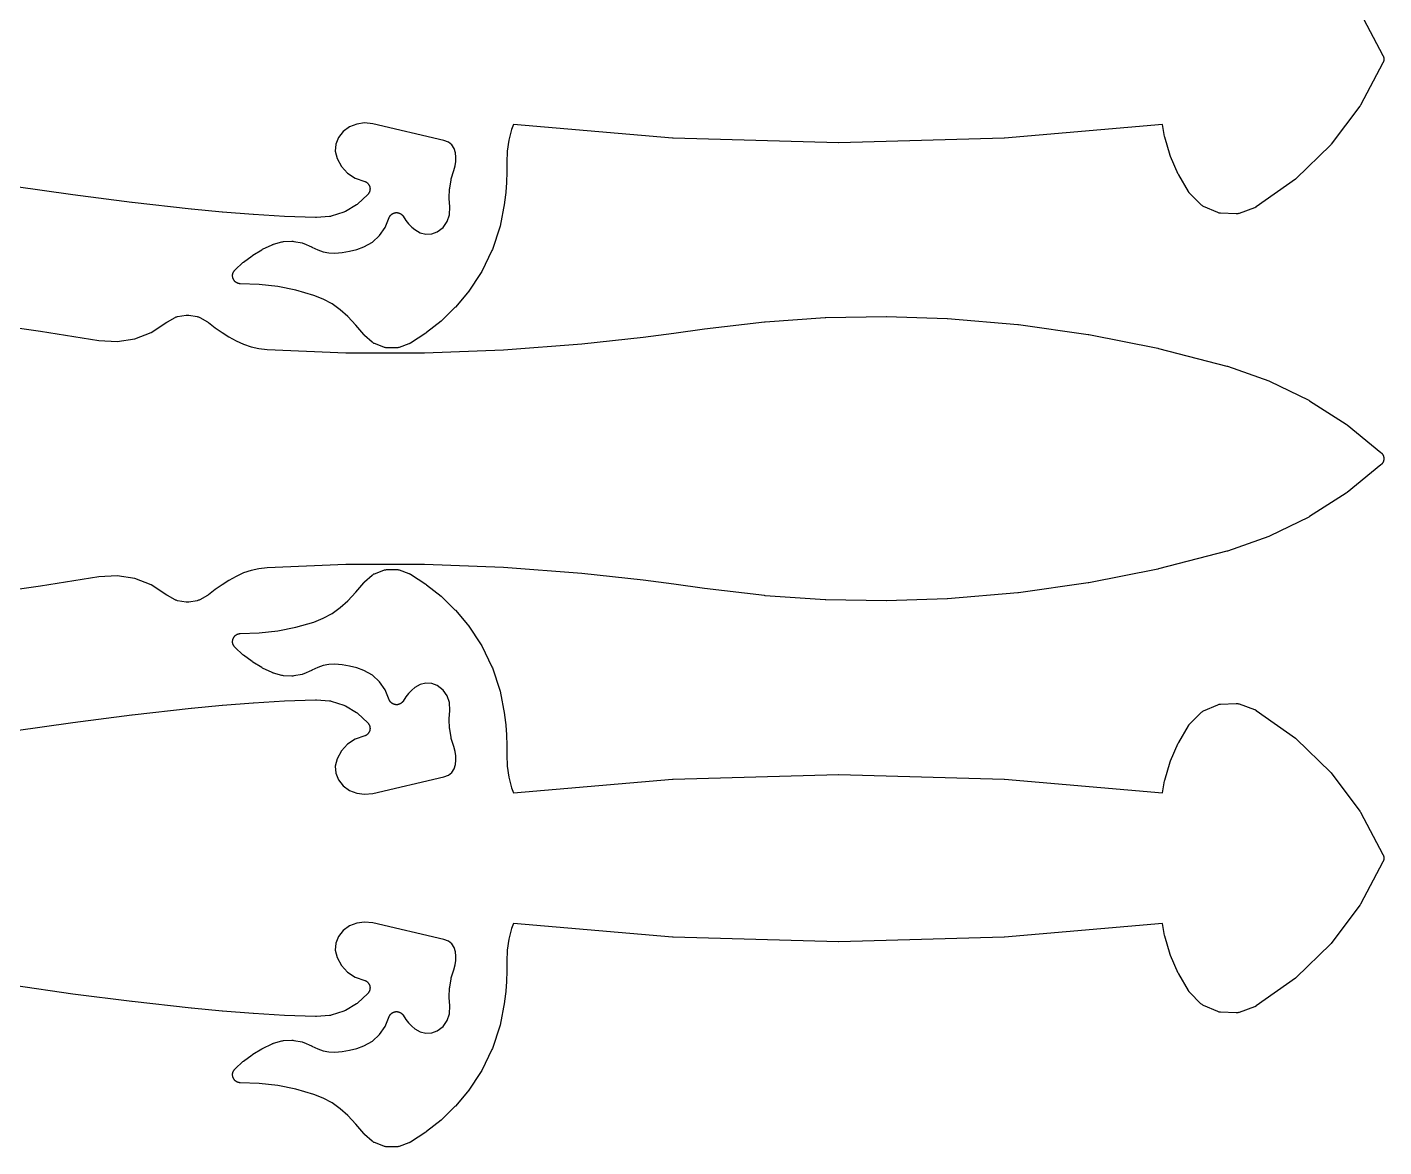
# Model space of a CAD drawing. Header units: metres. Extents: x 0 to 3000, y 0 to 1240.
# Drawn here: x 1019 to 1358.7, y 679.4 to 959.7 of the extents above; entities that cross this region are included whole.
import ezdxf

# ---------------------------------------------------------------- set-up
doc = ezdxf.new("R2010")
doc.units = ezdxf.units.M

msp = doc.modelspace()

# ---------------------------------------------------------------- linework, layer by layer
at = {"color": 1}
for points in [[(1352.84, 963.18), (1358.46, 952.6), (1358.5, 952.51), (1358.54, 952.43), (1358.54, 952.42), (1358.54, 952.42), (1358.58, 952.33), (1358.61, 952.25), (1358.61, 952.24), (1358.61, 952.23), (1358.63, 952.14), (1358.66, 952.06), (1358.66, 952.05), (1358.66, 952.04), (1358.67, 951.95), (1358.68, 951.86), (1358.69, 951.86), (1358.69, 951.85), (1358.69, 951.76), (1358.7, 951.66), (1358.69, 951.66), (1358.7, 951.65), (1358.69, 951.56), (1358.69, 951.47), (1358.69, 951.46), (1358.68, 951.46), (1358.67, 951.37), (1358.66, 951.27), (1358.66, 951.27), (1358.66, 951.26), (1358.63, 951.17), (1358.61, 951.08), (1358.61, 951.08), (1358.61, 951.07), (1358.58, 950.99), (1358.54, 950.9), (1358.54, 950.89), (1358.54, 950.89), (1358.5, 950.81), (1358.46, 950.72), (1352.84, 940.14), (1352.76, 940), (1352.67, 939.87), (1345.52, 930.34), (1345.42, 930.22), (1345.32, 930.11), (1336.78, 921.8), (1336.66, 921.7), (1336.54, 921.6), (1326.76, 914.68), (1326.69, 914.64), (1326.63, 914.59), (1326.61, 914.58), (1326.59, 914.57), (1326.52, 914.54), (1326.46, 914.5), (1326.44, 914.49), (1326.42, 914.48), (1326.35, 914.45), (1326.28, 914.43), (1322.48, 913.06), (1322.3, 913.01), (1322.11, 912.97), (1321.92, 912.95), (1321.73, 912.95), (1317.83, 913.09), (1317.65, 913.11), (1317.46, 913.14), (1317.28, 913.19), (1317.11, 913.25), (1313.53, 914.81), (1313.36, 914.89), (1313.2, 915), (1313.04, 915.11), (1312.9, 915.24), (1310.07, 918.11), (1310.03, 918.15), (1310, 918.19), (1309.97, 918.23), (1309.94, 918.26), (1309.91, 918.3), (1309.87, 918.34), (1309.85, 918.38), (1309.82, 918.42), (1309.8, 918.46), (1309.77, 918.51), (1307.34, 922.68), (1307.23, 922.88), (1305.31, 927.29), (1305.23, 927.51), (1303.83, 932.1), (1303.77, 932.33), (1303.24, 935.28), (1263.76, 931.91), (1263.65, 931.9), (1222.26, 930.73), (1222.15, 930.73), (1180.76, 931.9), (1180.64, 931.91), (1140.84, 935.31), (1140.34, 934.03), (1139.63, 931.37), (1139.22, 928.65), (1139.11, 925.82), (1139.11, 923.41), (1139.11, 923.34), (1139.03, 920.89), (1139.02, 920.82), (1138.85, 918.37), (1138.85, 918.3), (1138.59, 915.86), (1138.58, 915.78), (1138.57, 915.7), (1137.45, 909.88), (1137.39, 909.62), (1135.52, 904.03), (1135.42, 903.79), (1132.84, 898.49), (1132.71, 898.26), (1129.43, 893.33), (1129.42, 893.32), (1129.41, 893.3), (1129.36, 893.24), (1129.31, 893.17), (1129.3, 893.16), (1129.29, 893.15), (1126.29, 889.6), (1126.15, 889.46), (1122.83, 886.23), (1122.68, 886.1), (1119.05, 883.21), (1118.89, 883.1), (1114.99, 880.57), (1114.96, 880.56), (1114.93, 880.54), (1114.88, 880.51), (1114.82, 880.48), (1114.79, 880.46), (1114.76, 880.44), (1114.7, 880.42), (1114.64, 880.39), (1114.61, 880.38), (1114.58, 880.37), (1112.19, 879.51), (1112.02, 879.46), (1111.85, 879.42), (1111.67, 879.4), (1111.49, 879.4), (1109.03, 879.43), (1108.85, 879.44), (1108.68, 879.47), (1108.51, 879.51), (1108.34, 879.57), (1106.04, 880.45), (1105.88, 880.52), (1105.72, 880.61), (1105.57, 880.71), (1105.43, 880.82), (1103.54, 882.5), (1103.49, 882.55), (1103.44, 882.6), (1103.42, 882.62), (1103.4, 882.64), (1103.35, 882.69), (1103.31, 882.74), (1102.35, 883.93), (1101.37, 885.07), (1100.37, 886.18), (1099.36, 887.23), (1097.45, 888.95), (1095.39, 890.41), (1093.18, 891.61), (1090.81, 892.54), (1086.34, 893.82), (1081.77, 894.73), (1077.14, 895.27), (1072.4, 895.45), (1072.4, 895.45), (1072.39, 895.45), (1072.3, 895.45), (1072.2, 895.46), (1072.2, 895.46), (1072.2, 895.46), (1072.1, 895.48), (1072.01, 895.5), (1072.01, 895.5), (1072, 895.5), (1071.91, 895.53), (1071.82, 895.55), (1071.82, 895.55), (1071.82, 895.55), (1071.73, 895.59), (1071.64, 895.63), (1071.64, 895.63), (1071.63, 895.63), (1071.55, 895.67), (1071.46, 895.72), (1071.46, 895.72), (1071.46, 895.72), (1071.38, 895.77), (1071.3, 895.82), (1071.3, 895.82), (1071.3, 895.83), (1071.22, 895.89), (1071.15, 895.95), (1071.14, 895.95), (1071.14, 895.95), (1071.07, 896.02), (1071.01, 896.08), (1071, 896.08), (1071, 896.09), (1070.94, 896.16), (1070.88, 896.23), (1070.88, 896.23), (1070.88, 896.24), (1070.82, 896.32), (1070.77, 896.39), (1070.77, 896.4), (1070.77, 896.4), (1070.72, 896.48), (1070.67, 896.57), (1070.67, 896.57), (1070.67, 896.57), (1070.63, 896.66), (1070.6, 896.75), (1070.6, 896.75), (1070.59, 896.75), (1070.57, 896.84), (1070.54, 896.93), (1070.54, 896.94), (1070.54, 896.94), (1070.52, 897.03), (1070.5, 897.13), (1070.5, 897.13), (1070.5, 897.13), (1070.49, 897.23), (1070.47, 897.32), (1070.47, 897.32), (1070.47, 897.33), (1070.47, 897.42), (1070.47, 897.52), (1070.47, 897.52), (1070.47, 897.52), (1070.48, 897.62), (1070.49, 897.71), (1070.49, 897.71), (1070.49, 897.72), (1070.51, 897.81), (1070.52, 897.91), (1070.53, 897.91), (1070.53, 897.91), (1070.55, 898), (1070.58, 898.09), (1070.58, 898.1), (1070.58, 898.1), (1070.62, 898.19), (1070.65, 898.28), (1070.65, 898.28), (1070.65, 898.28), (1070.7, 898.37), (1070.74, 898.45), (1070.74, 898.45), (1070.74, 898.46), (1070.8, 898.53), (1070.85, 898.61), (1070.85, 898.62), (1070.85, 898.62), (1070.91, 898.69), (1070.97, 898.77), (1070.97, 898.77), (1070.98, 898.77), (1071.04, 898.84), (1071.11, 898.91), (1071.11, 898.91), (1071.11, 898.91), (1073.08, 900.73), (1073.24, 900.86), (1075.37, 902.47), (1075.54, 902.58), (1077.82, 903.97), (1078, 904.06), (1080.42, 905.22), (1080.49, 905.24), (1080.55, 905.27), (1080.58, 905.28), (1080.6, 905.29), (1080.67, 905.31), (1080.74, 905.33), (1082.79, 905.92), (1083.01, 905.97), (1083.24, 905.99), (1085.35, 906.09), (1085.58, 906.08), (1085.81, 906.05), (1087.88, 905.67), (1088.1, 905.61), (1088.32, 905.53), (1090.27, 904.67), (1090.31, 904.65), (1090.35, 904.63), (1091.78, 903.92), (1093.15, 903.46), (1094.57, 903.19), (1096.05, 903.12), (1097.91, 903.25), (1099.77, 903.56), (1101.59, 904.04), (1103.3, 904.66), (1105.5, 905.89), (1107.29, 907.52), (1108.67, 909.5), (1109.66, 911.99), (1109.67, 912.02), (1109.68, 912.04), (1109.71, 912.1), (1109.74, 912.17), (1109.76, 912.19), (1109.77, 912.22), (1109.81, 912.28), (1109.84, 912.34), (1109.86, 912.36), (1109.87, 912.39), (1109.92, 912.44), (1109.96, 912.5), (1109.98, 912.52), (1109.99, 912.54), (1110.04, 912.59), (1110.09, 912.64), (1110.11, 912.66), (1110.13, 912.68), (1110.18, 912.73), (1110.23, 912.78), (1110.25, 912.79), (1110.27, 912.81), (1110.33, 912.85), (1110.39, 912.9), (1110.41, 912.91), (1110.43, 912.93), (1110.49, 912.96), (1110.55, 913), (1110.58, 913.01), (1110.6, 913.03), (1110.67, 913.05), (1110.73, 913.09), (1110.76, 913.1), (1110.78, 913.11), (1110.85, 913.13), (1110.91, 913.15), (1110.94, 913.16), (1110.97, 913.17), (1111.04, 913.19), (1111.1, 913.2), (1111.13, 913.21), (1111.16, 913.21), (1111.23, 913.22), (1111.3, 913.23), (1111.33, 913.24), (1111.35, 913.24), (1111.42, 913.24), (1111.49, 913.25), (1111.52, 913.25), (1111.55, 913.25), (1111.62, 913.24), (1111.69, 913.24), (1111.72, 913.24), (1111.75, 913.23), (1111.81, 913.22), (1111.88, 913.21), (1111.91, 913.21), (1111.94, 913.2), (1112.01, 913.18), (1112.07, 913.17), (1112.1, 913.16), (1112.13, 913.15), (1112.19, 913.13), (1112.26, 913.1), (1112.29, 913.09), (1112.31, 913.08), (1112.38, 913.05), (1112.44, 913.02), (1112.46, 913.01), (1112.49, 913), (1112.55, 912.96), (1112.61, 912.92), (1112.63, 912.91), (1112.66, 912.89), (1112.71, 912.85), (1112.77, 912.81), (1112.79, 912.79), (1112.81, 912.77), (1112.86, 912.72), (1112.91, 912.68), (1112.93, 912.66), (1112.95, 912.64), (1113, 912.59), (1113.05, 912.54), (1113.07, 912.51), (1113.08, 912.49), (1113.12, 912.43), (1113.17, 912.38), (1113.18, 912.35), (1113.2, 912.33), (1113.86, 911.31), (1114.55, 910.44), (1115.32, 909.64), (1116.1, 908.98), (1117.48, 908.21), (1118.89, 907.88), (1120.34, 907.97), (1121.73, 908.47), (1123.18, 909.56), (1124.22, 911), (1124.79, 912.67), (1124.84, 914.69), (1124.7, 916.75), (1124.7, 916.98), (1124.81, 919.12), (1124.83, 919.35), (1125.19, 921.46), (1125.24, 921.69), (1125.84, 923.75), (1126.19, 924.94), (1126.36, 926.05), (1126.4, 927.16), (1126.31, 928.19), (1125.96, 929.32), (1125.36, 930.2), (1124.53, 930.87), (1123.37, 931.33), (1105.6, 935.45), (1103.5, 935.68), (1101.56, 935.41), (1099.74, 934.69), (1098.15, 933.55), (1096.98, 932.08), (1096.32, 930.4), (1096.2, 928.6), (1096.63, 926.77), (1097.73, 924.79), (1099.27, 923.14), (1101.16, 921.9), (1103.55, 921.06), (1103.63, 921.03), (1103.71, 921), (1103.72, 920.99), (1103.74, 920.99), (1103.81, 920.95), (1103.88, 920.91), (1103.9, 920.9), (1103.91, 920.9), (1103.98, 920.85), (1104.05, 920.81), (1104.06, 920.8), (1104.07, 920.79), (1104.14, 920.74), (1104.2, 920.68), (1104.22, 920.67), (1104.23, 920.66), (1104.29, 920.61), (1104.35, 920.55), (1104.36, 920.54), (1104.37, 920.53), (1104.42, 920.46), (1104.47, 920.4), (1104.48, 920.39), (1104.49, 920.38), (1104.54, 920.31), (1104.59, 920.24), (1104.59, 920.23), (1104.6, 920.21), (1104.64, 920.14), (1104.68, 920.07), (1104.69, 920.05), (1104.7, 920.04), (1104.73, 919.96), (1104.76, 919.89), (1104.77, 919.87), (1104.77, 919.86), (1104.8, 919.78), (1104.82, 919.7), (1104.83, 919.69), (1104.83, 919.67), (1104.85, 919.59), (1104.86, 919.51), (1104.87, 919.49), (1104.87, 919.48), (1104.88, 919.4), (1104.89, 919.31), (1104.89, 919.3), (1104.89, 919.29), (1104.89, 919.2), (1104.89, 919.12), (1104.89, 919.1), (1104.89, 919.09), (1104.88, 919.01), (1104.88, 918.92), (1104.87, 918.91), (1104.87, 918.89), (1104.86, 918.81), (1104.84, 918.73), (1104.84, 918.72), (1104.84, 918.7), (1104.81, 918.62), (1104.79, 918.54), (1104.78, 918.53), (1104.78, 918.51), (1104.75, 918.44), (1104.72, 918.36), (1104.71, 918.34), (1104.71, 918.33), (1104.67, 918.26), (1104.63, 918.18), (1104.62, 918.17), (1104.62, 918.16), (1104.57, 918.09), (1104.52, 918.02), (1104.52, 918.01), (1104.51, 917.99), (1104.45, 917.93), (1104.4, 917.86), (1104.39, 917.85), (1104.38, 917.84), (1104.33, 917.78), (1104.27, 917.72), (1101.87, 915.45), (1101.7, 915.31), (1101.51, 915.18), (1098.71, 913.53), (1098.51, 913.43), (1098.3, 913.35), (1095.19, 912.36), (1094.98, 912.3), (1094.75, 912.27), (1091.47, 911.99), (1091.44, 911.99), (1091.42, 911.99), (1091.35, 911.99), (1091.27, 911.99), (1091.25, 911.99), (1091.22, 911.99), (1083.47, 912.29), (1083.44, 912.29), (1075.69, 912.74), (1075.66, 912.74), (1067.92, 913.34), (1067.89, 913.34), (1060.17, 914.08), (1060.15, 914.08), (1060.13, 914.08), (1045.32, 915.76), (1045.29, 915.76), (1030.5, 917.66), (1030.48, 917.66), (1015.72, 919.78)], [(1007.62, 885.66), (1022.37, 883.54), (1022.4, 883.54), (1037.03, 881.22), (1041.61, 880.95), (1045.98, 881.64), (1050.11, 883.24), (1054.03, 885.82), (1054.09, 885.85), (1054.15, 885.89), (1056.07, 886.98), (1056.23, 887.06), (1056.39, 887.12), (1056.55, 887.17), (1056.72, 887.21), (1058.85, 887.57), (1059.07, 887.6), (1059.3, 887.6), (1059.52, 887.57), (1061.65, 887.21), (1061.81, 887.17), (1061.98, 887.12), (1062.14, 887.06), (1062.29, 886.98), (1064.22, 885.89), (1064.26, 885.86), (1064.31, 885.83), (1064.35, 885.81), (1064.39, 885.78), (1064.43, 885.75), (1064.47, 885.72), (1066.14, 884.42), (1067.83, 883.23), (1069.58, 882.13), (1071.36, 881.13), (1073.22, 880.28), (1075.12, 879.64), (1077.09, 879.2), (1079.12, 878.97), (1098.81, 878.15), (1118.54, 878.11), (1138.26, 878.87), (1157.95, 880.42), (1165.61, 881.22), (1173.27, 882.11), (1180.93, 883.09), (1188.58, 884.15), (1188.6, 884.15), (1188.62, 884.15), (1203.67, 885.95), (1203.77, 885.95), (1218.87, 886.99), (1218.97, 886.99), (1234.11, 887.26), (1234.21, 887.26), (1249.36, 886.77), (1249.41, 886.76), (1249.46, 886.76), (1267.09, 885.25), (1267.2, 885.24), (1284.7, 882.75), (1284.81, 882.73), (1302.14, 879.28), (1302.25, 879.25), (1319.38, 874.83), (1319.46, 874.81), (1319.54, 874.78), (1329.87, 871.15), (1330.09, 871.06), (1339.9, 866.27), (1340.1, 866.16), (1349.29, 860.27), (1349.48, 860.14), (1357.96, 853.21), (1357.96, 853.21), (1357.97, 853.2), (1358.04, 853.14), (1358.11, 853.08), (1358.11, 853.07), (1358.11, 853.07), (1358.18, 853), (1358.24, 852.93), (1358.24, 852.93), (1358.24, 852.93), (1358.3, 852.85), (1358.36, 852.77), (1358.36, 852.77), (1358.36, 852.77), (1358.41, 852.69), (1358.46, 852.61), (1358.46, 852.6), (1358.46, 852.6), (1358.5, 852.51), (1358.54, 852.43), (1358.54, 852.42), (1358.54, 852.42), (1358.58, 852.33), (1358.61, 852.24), (1358.61, 852.24), (1358.61, 852.24), (1358.63, 852.14), (1358.66, 852.05), (1358.66, 852.05), (1358.66, 852.05), (1358.67, 851.95), (1358.69, 851.86), (1358.69, 851.86), (1358.69, 851.85), (1358.69, 851.76), (1358.7, 851.66), (1358.69, 851.66), (1358.7, 851.66), (1358.69, 851.56), (1358.69, 851.47), (1358.69, 851.46), (1358.69, 851.46), (1358.67, 851.37), (1358.66, 851.27), (1358.66, 851.27), (1358.66, 851.27), (1358.63, 851.17), (1358.61, 851.08), (1358.61, 851.08), (1358.61, 851.08), (1358.58, 850.99), (1358.54, 850.9), (1358.54, 850.89), (1358.54, 850.89), (1358.5, 850.81), (1358.46, 850.72), (1358.46, 850.72), (1358.46, 850.71), (1358.41, 850.63), (1358.36, 850.55), (1358.36, 850.55), (1358.36, 850.54), (1358.3, 850.47), (1358.24, 850.39), (1358.24, 850.39), (1358.24, 850.39), (1358.18, 850.32), (1358.11, 850.25), (1358.11, 850.25), (1358.11, 850.24), (1358.04, 850.18), (1357.97, 850.12), (1357.96, 850.11), (1357.96, 850.11), (1349.48, 843.18), (1349.29, 843.04), (1340.1, 837.16), (1339.9, 837.05), (1330.09, 832.26), (1329.87, 832.17), (1319.54, 828.54), (1319.46, 828.51), (1319.38, 828.49), (1302.25, 824.07), (1302.14, 824.04), (1284.81, 820.59), (1284.7, 820.57), (1267.2, 818.08), (1267.09, 818.07), (1249.46, 816.56), (1249.41, 816.56), (1249.36, 816.55), (1234.21, 816.06), (1234.11, 816.06), (1218.97, 816.33), (1218.87, 816.33), (1203.77, 817.36), (1203.67, 817.37), (1188.62, 819.16), (1188.6, 819.17), (1188.58, 819.17), (1180.93, 820.23), (1173.27, 821.21), (1165.61, 822.1), (1157.95, 822.9), (1138.26, 824.45), (1118.54, 825.2), (1098.81, 825.17), (1079.12, 824.35), (1077.09, 824.12), (1075.12, 823.68), (1073.22, 823.04), (1071.36, 822.19), (1069.58, 821.19), (1067.83, 820.09), (1066.14, 818.9), (1064.47, 817.6), (1064.43, 817.57), (1064.39, 817.54), (1064.35, 817.51), (1064.31, 817.49), (1064.26, 817.46), (1064.22, 817.43), (1062.29, 816.34), (1062.14, 816.26), (1061.98, 816.2), (1061.81, 816.15), (1061.65, 816.11), (1059.52, 815.75), (1059.3, 815.72), (1059.07, 815.72), (1058.85, 815.75), (1056.72, 816.11), (1056.55, 816.15), (1056.39, 816.2), (1056.23, 816.26), (1056.07, 816.34), (1054.15, 817.43), (1054.09, 817.47), (1054.03, 817.5), (1050.11, 820.08), (1045.98, 821.68), (1041.61, 822.36), (1037.03, 822.1), (1022.4, 819.78), (1022.37, 819.78), (1007.62, 817.66)], [(1015.72, 783.54), (1030.48, 785.66), (1030.5, 785.66), (1045.29, 787.56), (1045.32, 787.56), (1060.13, 789.24), (1060.15, 789.24), (1060.17, 789.24), (1067.89, 789.98), (1067.92, 789.98), (1075.66, 790.58), (1075.69, 790.58), (1083.44, 791.03), (1083.47, 791.03), (1091.22, 791.33), (1091.25, 791.33), (1091.27, 791.33), (1091.35, 791.33), (1091.42, 791.33), (1091.44, 791.33), (1091.47, 791.32), (1094.75, 791.05), (1094.98, 791.02), (1095.19, 790.96), (1098.3, 789.97), (1098.51, 789.89), (1098.71, 789.79), (1101.51, 788.13), (1101.7, 788.01), (1101.87, 787.86), (1104.27, 785.6), (1104.33, 785.54), (1104.38, 785.48), (1104.39, 785.47), (1104.4, 785.46), (1104.45, 785.39), (1104.51, 785.33), (1104.52, 785.31), (1104.52, 785.3), (1104.57, 785.23), (1104.62, 785.16), (1104.62, 785.15), (1104.63, 785.14), (1104.67, 785.06), (1104.71, 784.99), (1104.71, 784.97), (1104.72, 784.96), (1104.75, 784.88), (1104.78, 784.81), (1104.78, 784.79), (1104.79, 784.78), (1104.81, 784.7), (1104.84, 784.62), (1104.84, 784.6), (1104.84, 784.59), (1104.86, 784.51), (1104.87, 784.43), (1104.87, 784.41), (1104.88, 784.4), (1104.88, 784.31), (1104.89, 784.23), (1104.89, 784.22), (1104.89, 784.2), (1104.89, 784.12), (1104.89, 784.03), (1104.89, 784.02), (1104.89, 784), (1104.88, 783.92), (1104.87, 783.84), (1104.87, 783.82), (1104.86, 783.81), (1104.85, 783.73), (1104.83, 783.65), (1104.83, 783.63), (1104.82, 783.62), (1104.8, 783.54), (1104.77, 783.46), (1104.77, 783.45), (1104.76, 783.43), (1104.73, 783.36), (1104.7, 783.28), (1104.69, 783.27), (1104.68, 783.25), (1104.64, 783.18), (1104.6, 783.11), (1104.59, 783.09), (1104.59, 783.08), (1104.54, 783.01), (1104.49, 782.94), (1104.48, 782.93), (1104.47, 782.92), (1104.42, 782.86), (1104.37, 782.79), (1104.36, 782.78), (1104.35, 782.77), (1104.29, 782.71), (1104.23, 782.65), (1104.22, 782.65), (1104.2, 782.63), (1104.14, 782.58), (1104.07, 782.53), (1104.06, 782.52), (1104.05, 782.51), (1103.98, 782.47), (1103.91, 782.42), (1103.9, 782.42), (1103.88, 782.41), (1103.81, 782.37), (1103.74, 782.33), (1103.72, 782.33), (1103.71, 782.32), (1103.63, 782.29), (1103.55, 782.26), (1101.16, 781.42), (1099.27, 780.18), (1097.73, 778.53), (1096.63, 776.55), (1096.2, 774.72), (1096.32, 772.92), (1096.98, 771.24), (1098.15, 769.77), (1099.74, 768.63), (1101.56, 767.91), (1103.5, 767.64), (1105.6, 767.86), (1123.37, 771.99), (1124.53, 772.45), (1125.36, 773.12), (1125.96, 774), (1126.31, 775.13), (1126.4, 776.16), (1126.36, 777.27), (1126.19, 778.37), (1125.84, 779.57), (1125.24, 781.63), (1125.19, 781.86), (1124.83, 783.97), (1124.81, 784.2), (1124.7, 786.34), (1124.7, 786.57), (1124.84, 788.62), (1124.79, 790.65), (1124.22, 792.32), (1123.18, 793.75), (1121.73, 794.85), (1120.34, 795.35), (1118.89, 795.44), (1117.48, 795.11), (1116.1, 794.34), (1115.32, 793.68), (1114.55, 792.88), (1113.86, 792.01), (1113.2, 790.99), (1113.18, 790.96), (1113.17, 790.94), (1113.12, 790.88), (1113.08, 790.83), (1113.07, 790.81), (1113.05, 790.78), (1113, 790.73), (1112.95, 790.68), (1112.93, 790.66), (1112.91, 790.64), (1112.86, 790.59), (1112.81, 790.55), (1112.79, 790.53), (1112.77, 790.51), (1112.71, 790.47), (1112.66, 790.43), (1112.63, 790.41), (1112.61, 790.4), (1112.55, 790.36), (1112.49, 790.32), (1112.46, 790.31), (1112.44, 790.3), (1112.38, 790.27), (1112.31, 790.24), (1112.29, 790.23), (1112.26, 790.21), (1112.19, 790.19), (1112.13, 790.17), (1112.1, 790.16), (1112.07, 790.15), (1112.01, 790.13), (1111.94, 790.12), (1111.91, 790.11), (1111.88, 790.11), (1111.81, 790.1), (1111.75, 790.08), (1111.72, 790.08), (1111.69, 790.08), (1111.62, 790.08), (1111.55, 790.07), (1111.52, 790.07), (1111.49, 790.07), (1111.42, 790.08), (1111.35, 790.08), (1111.33, 790.08), (1111.3, 790.08), (1111.23, 790.1), (1111.16, 790.1), (1111.13, 790.11), (1111.1, 790.12), (1111.04, 790.13), (1110.97, 790.15), (1110.94, 790.16), (1110.91, 790.17), (1110.85, 790.19), (1110.78, 790.21), (1110.76, 790.22), (1110.73, 790.23), (1110.67, 790.26), (1110.6, 790.29), (1110.58, 790.31), (1110.55, 790.32), (1110.49, 790.36), (1110.43, 790.39), (1110.41, 790.41), (1110.39, 790.42), (1110.33, 790.46), (1110.27, 790.51), (1110.25, 790.52), (1110.23, 790.54), (1110.18, 790.59), (1110.13, 790.63), (1110.11, 790.66), (1110.09, 790.68), (1110.04, 790.73), (1109.99, 790.78), (1109.98, 790.8), (1109.96, 790.82), (1109.92, 790.88), (1109.87, 790.93), (1109.86, 790.96), (1109.84, 790.98), (1109.81, 791.04), (1109.77, 791.1), (1109.76, 791.13), (1109.74, 791.15), (1109.71, 791.21), (1109.68, 791.28), (1109.67, 791.3), (1109.66, 791.33), (1108.67, 793.82), (1107.29, 795.8), (1105.5, 797.43), (1103.3, 798.66), (1101.59, 799.28), (1099.77, 799.76), (1097.91, 800.06), (1096.05, 800.2), (1094.57, 800.13), (1093.15, 799.86), (1091.78, 799.4), (1090.35, 798.69), (1090.31, 798.67), (1090.27, 798.65), (1088.32, 797.79), (1088.1, 797.71), (1087.88, 797.65), (1085.81, 797.27), (1085.58, 797.24), (1085.35, 797.23), (1083.24, 797.33), (1083.01, 797.35), (1082.79, 797.4), (1080.74, 797.99), (1080.67, 798.01), (1080.6, 798.03), (1080.58, 798.04), (1080.55, 798.05), (1080.49, 798.08), (1080.42, 798.1), (1078, 799.25), (1077.82, 799.35), (1075.54, 800.74), (1075.37, 800.85), (1073.24, 802.46), (1073.08, 802.59), (1071.11, 804.41), (1071.11, 804.41), (1071.11, 804.41), (1071.04, 804.48), (1070.98, 804.55), (1070.97, 804.55), (1070.97, 804.55), (1070.91, 804.63), (1070.85, 804.7), (1070.85, 804.7), (1070.85, 804.7), (1070.8, 804.78), (1070.74, 804.86), (1070.74, 804.87), (1070.74, 804.87), (1070.7, 804.95), (1070.65, 805.04), (1070.65, 805.04), (1070.65, 805.04), (1070.62, 805.13), (1070.58, 805.22), (1070.58, 805.22), (1070.58, 805.23), (1070.55, 805.32), (1070.53, 805.41), (1070.53, 805.41), (1070.52, 805.41), (1070.51, 805.51), (1070.49, 805.6), (1070.49, 805.6), (1070.49, 805.61), (1070.48, 805.7), (1070.47, 805.8), (1070.47, 805.8), (1070.47, 805.8), (1070.47, 805.9), (1070.47, 805.99), (1070.47, 806), (1070.47, 806), (1070.49, 806.09), (1070.5, 806.19), (1070.5, 806.19), (1070.5, 806.19), (1070.52, 806.29), (1070.54, 806.38), (1070.54, 806.38), (1070.54, 806.39), (1070.57, 806.48), (1070.59, 806.57), (1070.6, 806.57), (1070.6, 806.57), (1070.63, 806.66), (1070.67, 806.75), (1070.67, 806.75), (1070.67, 806.75), (1070.72, 806.84), (1070.77, 806.92), (1070.77, 806.92), (1070.77, 806.93), (1070.82, 807), (1070.88, 807.08), (1070.88, 807.08), (1070.88, 807.09), (1070.94, 807.16), (1071, 807.23), (1071, 807.23), (1071.01, 807.24), (1071.07, 807.3), (1071.14, 807.37), (1071.14, 807.37), (1071.15, 807.37), (1071.22, 807.43), (1071.3, 807.49), (1071.3, 807.49), (1071.3, 807.5), (1071.38, 807.55), (1071.46, 807.6), (1071.46, 807.6), (1071.46, 807.6), (1071.55, 807.65), (1071.63, 807.69), (1071.64, 807.69), (1071.64, 807.69), (1071.73, 807.73), (1071.82, 807.76), (1071.82, 807.77), (1071.82, 807.77), (1071.91, 807.79), (1072, 807.82), (1072.01, 807.82), (1072.01, 807.82), (1072.1, 807.84), (1072.2, 807.86), (1072.2, 807.86), (1072.2, 807.86), (1072.3, 807.86), (1072.39, 807.87), (1072.4, 807.87), (1072.4, 807.87), (1077.14, 808.04), (1081.77, 808.59), (1086.34, 809.5), (1090.81, 810.77), (1093.18, 811.71), (1095.39, 812.91), (1097.45, 814.37), (1099.36, 816.09), (1100.37, 817.14), (1101.37, 818.25), (1102.35, 819.39), (1103.31, 820.58), (1103.35, 820.63), (1103.4, 820.68), (1103.42, 820.7), (1103.44, 820.72), (1103.49, 820.77), (1103.54, 820.82), (1105.43, 822.5), (1105.57, 822.61), (1105.72, 822.71), (1105.88, 822.8), (1106.04, 822.87), (1108.34, 823.75), (1108.51, 823.81), (1108.68, 823.85), (1108.85, 823.87), (1109.03, 823.89), (1111.49, 823.92), (1111.67, 823.92), (1111.85, 823.89), (1112.02, 823.86), (1112.19, 823.8), (1114.58, 822.95), (1114.61, 822.94), (1114.64, 822.93), (1114.7, 822.9), (1114.7, 822.9), (1114.76, 822.87), (1114.79, 822.86), (1114.82, 822.84), (1114.88, 822.81), (1114.93, 822.78), (1114.96, 822.76), (1114.99, 822.75), (1118.89, 820.22), (1119.05, 820.11), (1122.68, 817.22), (1122.83, 817.09), (1126.15, 813.86), (1126.29, 813.72), (1129.29, 810.17), (1129.3, 810.16), (1129.31, 810.14), (1129.36, 810.08), (1129.41, 810.02), (1129.42, 810), (1129.43, 809.99), (1132.71, 805.06), (1132.84, 804.83), (1135.42, 799.53), (1135.52, 799.29), (1137.39, 793.69), (1137.45, 793.44), (1138.57, 787.62), (1138.58, 787.54), (1138.59, 787.46), (1138.85, 785.02), (1138.85, 784.95), (1139.02, 782.5), (1139.03, 782.43), (1139.11, 779.98), (1139.11, 779.91), (1139.11, 777.5), (1139.22, 774.67), (1139.63, 771.95), (1140.34, 769.29), (1140.84, 768.01), (1180.64, 771.41), (1180.76, 771.42), (1222.15, 772.59), (1222.26, 772.59), (1263.65, 771.42), (1263.76, 771.41), (1303.24, 768.04), (1303.77, 770.99), (1303.83, 771.22), (1305.23, 775.81), (1305.31, 776.03), (1307.23, 780.44), (1307.34, 780.64), (1309.77, 784.81), (1309.8, 784.86), (1309.82, 784.9), (1309.85, 784.94), (1309.87, 784.97), (1309.91, 785.02), (1309.94, 785.06), (1309.97, 785.09), (1310, 785.13), (1310.03, 785.17), (1310.07, 785.21), (1312.9, 788.08), (1313.04, 788.21), (1313.2, 788.32), (1313.36, 788.42), (1313.53, 788.51), (1317.11, 790.07), (1317.28, 790.13), (1317.46, 790.18), (1317.65, 790.21), (1317.83, 790.23), (1321.73, 790.37), (1321.92, 790.37), (1322.11, 790.35), (1322.3, 790.31), (1322.48, 790.26), (1326.28, 788.89), (1326.35, 788.86), (1326.42, 788.84), (1326.44, 788.83), (1326.46, 788.82), (1326.52, 788.78), (1326.59, 788.75), (1326.61, 788.74), (1326.63, 788.72), (1326.69, 788.68), (1326.76, 788.64), (1336.54, 781.72), (1336.66, 781.62), (1336.78, 781.52), (1345.32, 773.21), (1345.42, 773.1), (1345.52, 772.98), (1352.67, 763.45), (1352.76, 763.32), (1352.84, 763.18), (1358.46, 752.6), (1358.5, 752.51), (1358.54, 752.43), (1358.54, 752.42), (1358.54, 752.42), (1358.58, 752.33), (1358.61, 752.25), (1358.61, 752.24), (1358.61, 752.23), (1358.63, 752.14), (1358.66, 752.06), (1358.66, 752.05), (1358.66, 752.04), (1358.67, 751.95), (1358.68, 751.86), (1358.69, 751.86), (1358.69, 751.85), (1358.69, 751.76), (1358.7, 751.66), (1358.69, 751.66), (1358.7, 751.65), (1358.69, 751.56), (1358.69, 751.47), (1358.69, 751.46), (1358.68, 751.46), (1358.67, 751.37), (1358.66, 751.27), (1358.66, 751.27), (1358.66, 751.26), (1358.63, 751.17), (1358.61, 751.08), (1358.61, 751.08), (1358.61, 751.07), (1358.58, 750.99), (1358.54, 750.9), (1358.54, 750.89), (1358.54, 750.89), (1358.5, 750.81), (1358.46, 750.72), (1352.84, 740.14), (1352.76, 740), (1352.67, 739.87), (1345.52, 730.34), (1345.42, 730.22), (1345.32, 730.11), (1336.78, 721.8), (1336.66, 721.7), (1336.54, 721.6), (1326.76, 714.68), (1326.69, 714.64), (1326.63, 714.59), (1326.61, 714.58), (1326.59, 714.57), (1326.52, 714.54), (1326.46, 714.5), (1326.44, 714.49), (1326.42, 714.48), (1326.35, 714.45), (1326.28, 714.43), (1322.48, 713.06), (1322.3, 713.01), (1322.11, 712.97), (1321.92, 712.95), (1321.73, 712.95), (1317.83, 713.09), (1317.65, 713.11), (1317.46, 713.14), (1317.28, 713.19), (1317.11, 713.25), (1313.53, 714.81), (1313.36, 714.89), (1313.2, 715), (1313.04, 715.11), (1312.9, 715.24), (1310.07, 718.11), (1310.03, 718.15), (1310, 718.19), (1309.97, 718.23), (1309.94, 718.26), (1309.91, 718.3), (1309.87, 718.34), (1309.85, 718.38), (1309.82, 718.42), (1309.8, 718.46), (1309.77, 718.51), (1307.34, 722.68), (1307.23, 722.88), (1305.31, 727.29), (1305.23, 727.51), (1303.83, 732.1), (1303.77, 732.33), (1303.24, 735.28), (1263.76, 731.91), (1263.65, 731.9), (1222.26, 730.73), (1222.15, 730.73), (1180.76, 731.9), (1180.64, 731.91), (1140.84, 735.31), (1140.34, 734.03), (1139.63, 731.37), (1139.22, 728.65), (1139.11, 725.82), (1139.11, 723.41), (1139.11, 723.34), (1139.03, 720.89), (1139.02, 720.82), (1138.85, 718.37), (1138.85, 718.3), (1138.59, 715.86), (1138.58, 715.78), (1138.57, 715.7), (1137.45, 709.88), (1137.39, 709.62), (1135.52, 704.03), (1135.42, 703.79), (1132.84, 698.49), (1132.71, 698.26), (1129.43, 693.33), (1129.42, 693.32), (1129.41, 693.3), (1129.36, 693.24), (1129.31, 693.17), (1129.3, 693.16), (1129.29, 693.15), (1126.29, 689.6), (1126.15, 689.46), (1122.83, 686.23), (1122.68, 686.1), (1119.05, 683.21), (1118.89, 683.1), (1114.99, 680.57), (1114.96, 680.56), (1114.93, 680.54), (1114.88, 680.51), (1114.82, 680.48), (1114.79, 680.46), (1114.76, 680.44), (1114.7, 680.42), (1114.64, 680.39), (1114.61, 680.38), (1114.58, 680.37), (1112.19, 679.51), (1112.02, 679.46), (1111.85, 679.42), (1111.67, 679.4), (1111.49, 679.4), (1109.03, 679.43), (1108.85, 679.44), (1108.68, 679.47), (1108.51, 679.51), (1108.34, 679.57), (1106.04, 680.45), (1105.88, 680.52), (1105.72, 680.61), (1105.57, 680.71), (1105.43, 680.82), (1103.54, 682.5), (1103.49, 682.55), (1103.44, 682.6), (1103.42, 682.62), (1103.4, 682.64), (1103.35, 682.69), (1103.31, 682.74), (1102.35, 683.93), (1101.37, 685.07), (1100.37, 686.18), (1099.36, 687.23), (1097.45, 688.95), (1095.39, 690.41), (1093.18, 691.61), (1090.81, 692.54), (1086.34, 693.82), (1081.77, 694.73), (1077.14, 695.27), (1072.4, 695.45), (1072.4, 695.45), (1072.39, 695.45), (1072.3, 695.45), (1072.2, 695.46), (1072.2, 695.46), (1072.2, 695.46), (1072.1, 695.48), (1072.01, 695.5), (1072.01, 695.5), (1072, 695.5), (1071.91, 695.53), (1071.82, 695.55), (1071.82, 695.55), (1071.82, 695.55), (1071.73, 695.59), (1071.64, 695.63), (1071.64, 695.63), (1071.63, 695.63), (1071.55, 695.67), (1071.46, 695.72), (1071.46, 695.72), (1071.46, 695.72), (1071.38, 695.77), (1071.3, 695.82), (1071.3, 695.82), (1071.3, 695.83), (1071.22, 695.89), (1071.15, 695.95), (1071.14, 695.95), (1071.14, 695.95), (1071.07, 696.02), (1071.01, 696.08), (1071, 696.08), (1071, 696.09), (1070.94, 696.16), (1070.88, 696.23), (1070.88, 696.23), (1070.88, 696.24), (1070.82, 696.32), (1070.77, 696.39), (1070.77, 696.4), (1070.77, 696.4), (1070.72, 696.48), (1070.67, 696.57), (1070.67, 696.57), (1070.67, 696.57), (1070.63, 696.66), (1070.6, 696.75), (1070.6, 696.75), (1070.59, 696.75), (1070.57, 696.84), (1070.54, 696.93), (1070.54, 696.94), (1070.54, 696.94), (1070.52, 697.03), (1070.5, 697.13), (1070.5, 697.13), (1070.5, 697.13), (1070.49, 697.23), (1070.47, 697.32), (1070.47, 697.32), (1070.47, 697.33), (1070.47, 697.42), (1070.47, 697.52), (1070.47, 697.52), (1070.47, 697.52), (1070.48, 697.62), (1070.49, 697.71), (1070.49, 697.71), (1070.49, 697.72), (1070.51, 697.81), (1070.52, 697.91), (1070.53, 697.91), (1070.53, 697.91), (1070.55, 698), (1070.58, 698.09), (1070.58, 698.1), (1070.58, 698.1), (1070.62, 698.19), (1070.65, 698.28), (1070.65, 698.28), (1070.65, 698.28), (1070.7, 698.37), (1070.74, 698.45), (1070.74, 698.45), (1070.74, 698.46), (1070.8, 698.53), (1070.85, 698.61), (1070.85, 698.62), (1070.85, 698.62), (1070.91, 698.69), (1070.97, 698.77), (1070.97, 698.77), (1070.98, 698.77), (1071.04, 698.84), (1071.11, 698.91), (1071.11, 698.91), (1071.11, 698.91), (1073.08, 700.73), (1073.24, 700.86), (1075.37, 702.47), (1075.54, 702.58), (1077.82, 703.97), (1078, 704.06), (1080.42, 705.22), (1080.49, 705.24), (1080.55, 705.27), (1080.58, 705.28), (1080.6, 705.29), (1080.67, 705.31), (1080.74, 705.33), (1082.79, 705.92), (1083.01, 705.97), (1083.24, 705.99), (1085.35, 706.09), (1085.58, 706.08), (1085.81, 706.05), (1087.88, 705.67), (1088.1, 705.61), (1088.32, 705.53), (1090.27, 704.67), (1090.31, 704.65), (1090.35, 704.63), (1091.78, 703.92), (1093.15, 703.46), (1094.57, 703.19), (1096.05, 703.12), (1097.91, 703.25), (1099.77, 703.56), (1101.59, 704.04), (1103.3, 704.66), (1105.5, 705.89), (1107.29, 707.52), (1108.67, 709.5), (1109.66, 711.99), (1109.67, 712.02), (1109.68, 712.04), (1109.71, 712.1), (1109.74, 712.17), (1109.76, 712.19), (1109.77, 712.22), (1109.81, 712.28), (1109.84, 712.34), (1109.86, 712.36), (1109.87, 712.39), (1109.92, 712.44), (1109.96, 712.5), (1109.98, 712.52), (1109.99, 712.54), (1110.04, 712.59), (1110.09, 712.64), (1110.11, 712.66), (1110.13, 712.68), (1110.18, 712.73), (1110.23, 712.78), (1110.25, 712.79), (1110.27, 712.81), (1110.33, 712.85), (1110.39, 712.9), (1110.41, 712.91), (1110.43, 712.93), (1110.49, 712.96), (1110.55, 713), (1110.58, 713.01), (1110.6, 713.03), (1110.67, 713.05), (1110.73, 713.09), (1110.76, 713.1), (1110.78, 713.11), (1110.85, 713.13), (1110.91, 713.15), (1110.94, 713.16), (1110.97, 713.17), (1111.04, 713.19), (1111.1, 713.2), (1111.13, 713.21), (1111.16, 713.21), (1111.23, 713.22), (1111.3, 713.23), (1111.33, 713.24), (1111.35, 713.24), (1111.42, 713.24), (1111.49, 713.25), (1111.52, 713.25), (1111.55, 713.25), (1111.62, 713.24), (1111.69, 713.24), (1111.72, 713.24), (1111.75, 713.23), (1111.81, 713.22), (1111.88, 713.21), (1111.91, 713.21), (1111.94, 713.2), (1112.01, 713.18), (1112.07, 713.17), (1112.1, 713.16), (1112.13, 713.15), (1112.19, 713.13), (1112.26, 713.1), (1112.29, 713.09), (1112.31, 713.08), (1112.38, 713.05), (1112.44, 713.02), (1112.46, 713.01), (1112.49, 713), (1112.55, 712.96), (1112.61, 712.92), (1112.63, 712.91), (1112.66, 712.89), (1112.71, 712.85), (1112.77, 712.81), (1112.79, 712.79), (1112.81, 712.77), (1112.86, 712.72), (1112.91, 712.68), (1112.93, 712.66), (1112.95, 712.64), (1113, 712.59), (1113.05, 712.54), (1113.07, 712.51), (1113.08, 712.49), (1113.12, 712.43), (1113.17, 712.38), (1113.18, 712.35), (1113.2, 712.33), (1113.86, 711.31), (1114.55, 710.44), (1115.32, 709.64), (1116.1, 708.98), (1117.48, 708.21), (1118.89, 707.88), (1120.34, 707.97), (1121.73, 708.47), (1123.18, 709.56), (1124.22, 711), (1124.79, 712.67), (1124.84, 714.69), (1124.7, 716.75), (1124.7, 716.98), (1124.81, 719.12), (1124.83, 719.35), (1125.19, 721.46), (1125.24, 721.69), (1125.84, 723.75), (1126.19, 724.94), (1126.36, 726.05), (1126.4, 727.16), (1126.31, 728.19), (1125.96, 729.32), (1125.36, 730.2), (1124.53, 730.87), (1123.37, 731.33), (1105.6, 735.45), (1103.5, 735.68), (1101.56, 735.41), (1099.74, 734.69), (1098.15, 733.55), (1096.98, 732.08), (1096.32, 730.4), (1096.2, 728.6), (1096.63, 726.77), (1097.73, 724.79), (1099.27, 723.14), (1101.16, 721.9), (1103.55, 721.06), (1103.63, 721.03), (1103.71, 721), (1103.72, 720.99), (1103.74, 720.99), (1103.81, 720.95), (1103.88, 720.91), (1103.9, 720.9), (1103.91, 720.9), (1103.98, 720.85), (1104.05, 720.81), (1104.06, 720.8), (1104.07, 720.79), (1104.14, 720.74), (1104.2, 720.68), (1104.22, 720.67), (1104.23, 720.66), (1104.29, 720.61), (1104.35, 720.55), (1104.36, 720.54), (1104.37, 720.53), (1104.42, 720.46), (1104.47, 720.4), (1104.48, 720.39), (1104.49, 720.38), (1104.54, 720.31), (1104.59, 720.24), (1104.59, 720.23), (1104.6, 720.21), (1104.64, 720.14), (1104.68, 720.07), (1104.69, 720.05), (1104.7, 720.04), (1104.73, 719.96), (1104.76, 719.89), (1104.77, 719.87), (1104.77, 719.86), (1104.8, 719.78), (1104.82, 719.7), (1104.83, 719.69), (1104.83, 719.67), (1104.85, 719.59), (1104.86, 719.51), (1104.87, 719.49), (1104.87, 719.48), (1104.88, 719.4), (1104.89, 719.31), (1104.89, 719.3), (1104.89, 719.29), (1104.89, 719.2), (1104.89, 719.12), (1104.89, 719.1), (1104.89, 719.09), (1104.88, 719.01), (1104.88, 718.92), (1104.87, 718.91), (1104.87, 718.89), (1104.86, 718.81), (1104.84, 718.73), (1104.84, 718.72), (1104.84, 718.7), (1104.81, 718.62), (1104.79, 718.54), (1104.78, 718.53), (1104.78, 718.51), (1104.75, 718.44), (1104.72, 718.36), (1104.71, 718.34), (1104.71, 718.33), (1104.67, 718.26), (1104.63, 718.18), (1104.62, 718.17), (1104.62, 718.16), (1104.57, 718.09), (1104.52, 718.02), (1104.52, 718.01), (1104.51, 717.99), (1104.45, 717.93), (1104.4, 717.86), (1104.39, 717.85), (1104.38, 717.84), (1104.33, 717.78), (1104.27, 717.72), (1101.87, 715.45), (1101.7, 715.31), (1101.51, 715.18), (1098.71, 713.53), (1098.51, 713.43), (1098.3, 713.35), (1095.19, 712.36), (1094.98, 712.3), (1094.75, 712.27), (1091.47, 711.99), (1091.44, 711.99), (1091.42, 711.99), (1091.35, 711.99), (1091.27, 711.99), (1091.25, 711.99), (1091.22, 711.99), (1083.47, 712.29), (1083.44, 712.29), (1075.69, 712.74), (1075.66, 712.74), (1067.92, 713.34), (1067.89, 713.34), (1060.17, 714.08), (1060.15, 714.08), (1060.13, 714.08), (1045.32, 715.76), (1045.29, 715.76), (1030.5, 717.66), (1030.48, 717.66), (1015.72, 719.78)]]:
    msp.add_lwpolyline(points, dxfattribs=at)

doc.saveas('drawing.dxf')
